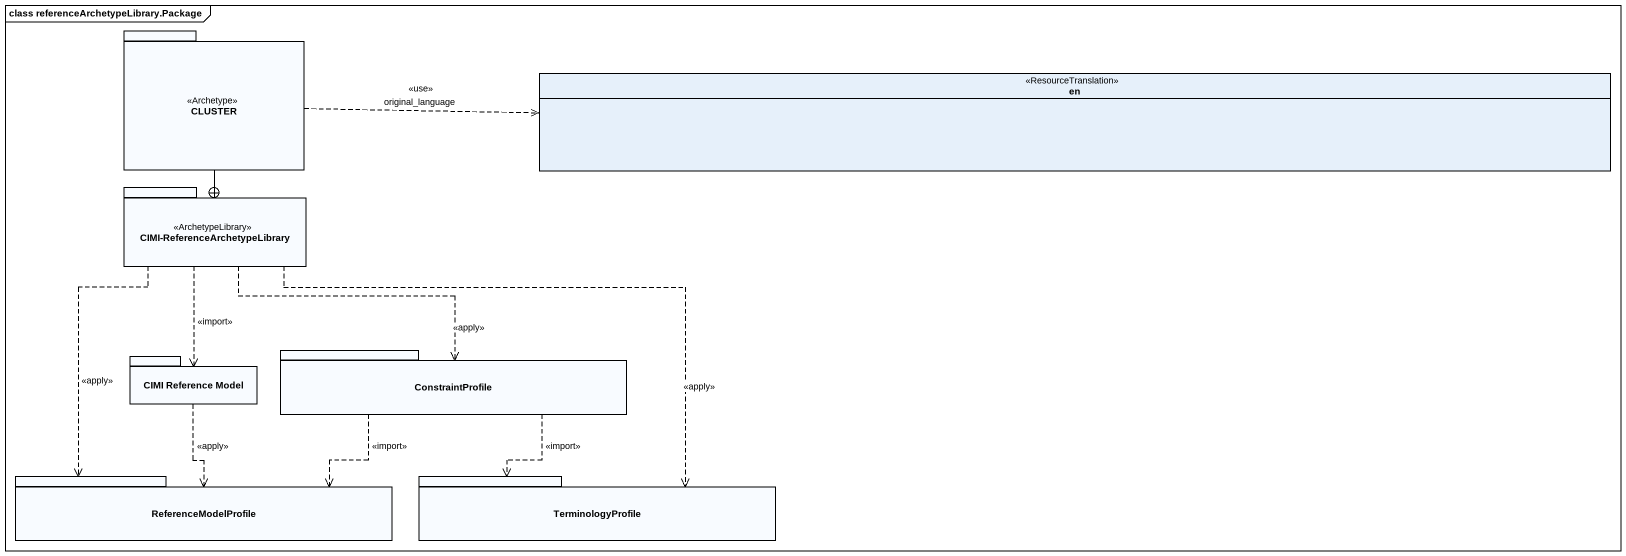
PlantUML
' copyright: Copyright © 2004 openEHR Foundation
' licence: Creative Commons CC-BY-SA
@startuml
mainframe class referenceArchetypeLibrary.Package
hide circle
hide empty members
package CLUSTER <<Archetype>> {
}
enum en <<ResourceTranslation>>
package "CIMI-ReferenceArchetypeLibrary" as CIMI_ReferenceArchetypeLibra <<ArchetypeLibrary>> {
}
package "CIMI Reference Model" as CIMI_Reference_Model {
}
package ConstraintProfile {
}
package ReferenceModelProfile {
}
package TerminologyProfile {
}
CLUSTER .right.> en : <<use>>\noriginal_language
CLUSTER --+ CIMI_ReferenceArchetypeLibra
CIMI_ReferenceArchetypeLibra ..> CIMI_Reference_Model : <<import>>
CIMI_ReferenceArchetypeLibra ..> ConstraintProfile : <<apply>>
CIMI_ReferenceArchetypeLibra ..> ReferenceModelProfile : <<apply>>
CIMI_ReferenceArchetypeLibra ..> TerminologyProfile : <<apply>>
CIMI_Reference_Model ..> ReferenceModelProfile : <<apply>>
ConstraintProfile .left.> ReferenceModelProfile : <<import>>
ConstraintProfile ..> TerminologyProfile : <<import>>
@enduml
